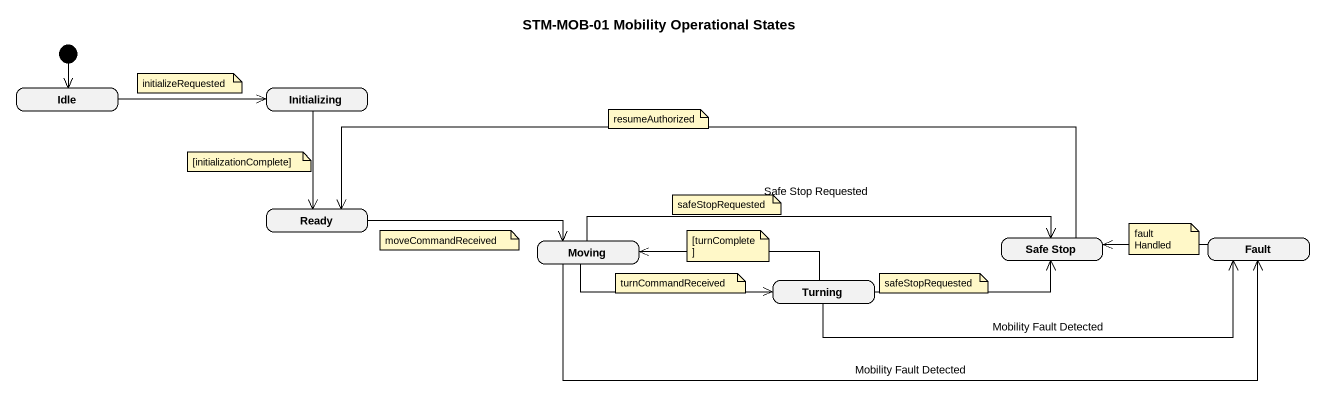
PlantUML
@startuml
title STM-MOB-01 Mobility Operational States
hide empty description
state Idle
state Initializing
state Ready
state "Safe Stop" as Safe_Stop
state Fault
state Moving
state Turning
[*] --> Idle
Idle -right-> Initializing
Initializing --> Ready
Ready -right-> Moving
Safe_Stop -left-> Ready
Fault -left-> Safe_Stop
Moving -right-> Safe_Stop : Safe Stop Requested
Moving -right-> Fault : Mobility Fault Detected
Moving -right-> Turning
Turning -right-> Safe_Stop
Turning -right-> Fault : Mobility Fault Detected
Turning -left-> Moving
note as N1
  initializeRequested
end note
note as N2
  resumeAuthorized
end note
note as N3
  [initializationComplete]
end note
note as N4
  moveCommandReceived
end note
note as N5
  safeStopRequested
end note
note as N6
  [turnComplete]
end note
note as N7
  faultHandled
end note
note as N8
  turnCommandReceived
end note
note as N9
  safeStopRequested
end note
@enduml
